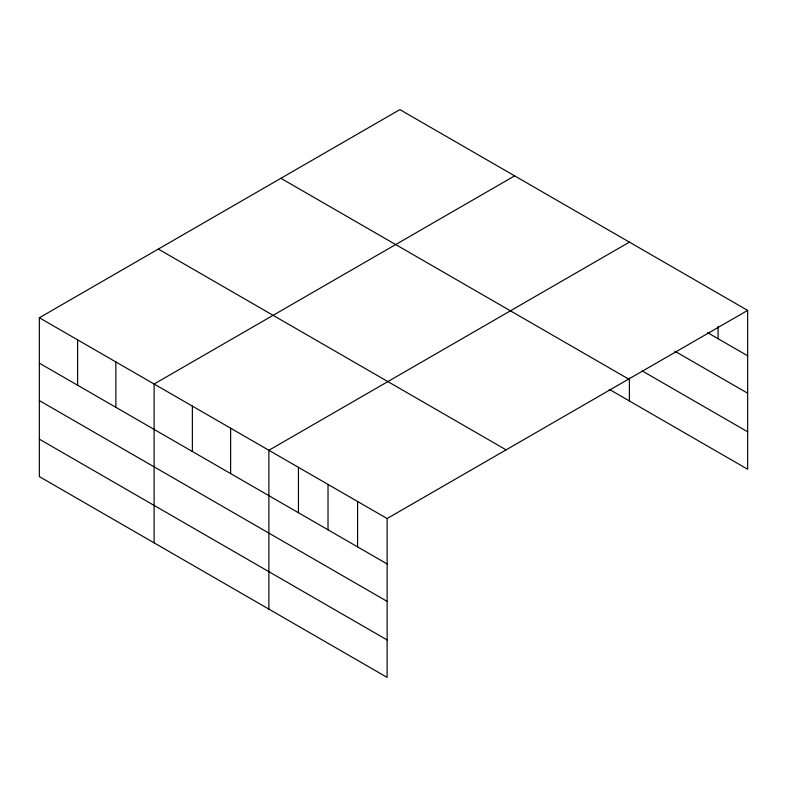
<?xml version="1.0" encoding="UTF-8"?>
<svg xmlns="http://www.w3.org/2000/svg" width="787" height="787" viewBox="0 0 787 787"><rect width="100%" height="100%" fill="white"/><g stroke="black" fill="none" stroke-linecap="round" stroke-linejoin="round"><path stroke-width="1.18" d="M747.65 310.403L399.875 109.609L39.35 317.761L39.35 476.597L387.125 677.391L387.125 518.544L747.65 310.403L747.65 469.239L609.217 389.319M514.639 175.875L154.114 384.017L154.114 542.863M629.403 242.13L268.888 450.282L268.888 609.118M707.533 332.626L747.65 355.793M674.803 351.169L747.65 393.234M642.074 370.854L747.65 431.807M280.9 178.305L628.675 379.088M158.325 249.066L506.1 449.859M39.35 317.761L387.125 518.544M39.35 363.151L387.125 563.935M39.35 400.583L387.125 601.376M39.35 439.156L387.125 639.949M718.088 326.457L718.088 338.725M629.403 378.026L629.403 400.977M357.573 501.476L357.573 546.867M328.012 484.408L328.012 529.799M298.45 467.34L298.45 512.74M230.63 428.187L230.63 473.577M192.372 406.102L192.372 451.492M115.866 361.931L115.866 407.322M77.608 339.846L77.608 385.237"/></g></svg>
